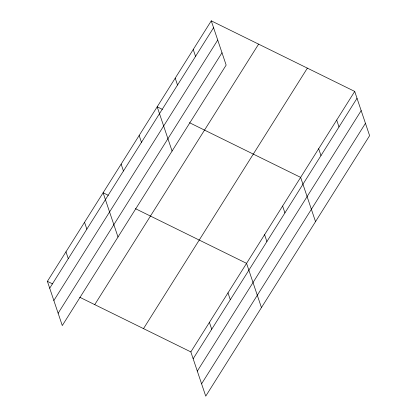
<?xml version="1.0" encoding="UTF-8"?>
<svg xmlns="http://www.w3.org/2000/svg" width="417" height="417" viewBox="0 0 417 417"><rect width="100%" height="100%" fill="white"/><g stroke="black" fill="none" stroke-linecap="round" stroke-linejoin="round"><path stroke-width="0.63" d="M211.263 20.85L226.15 65.088L62.284 325.573L47.397 281.339L211.263 20.85L354.716 91.427L369.603 135.661L205.737 396.15L190.85 351.912L79.725 297.243M49.706 288.199L213.572 27.71M53.856 300.532L217.726 40.042M58.135 313.24L222 52.751M94.737 304.629L258.603 44.139M143.511 328.622L307.376 68.138M190.85 351.912L354.716 91.427M193.154 358.771L357.025 98.282M197.309 371.109L361.174 110.62M201.583 383.817L365.454 123.328M162.385 109.369L157.188 106.809L172.075 151.048M189.516 122.718L300.641 177.387L315.528 221.625M108.305 195.328L103.114 192.774L118.001 237.007M135.442 208.677L246.562 263.346L261.449 307.584M47.397 281.339L52.594 283.894M336.691 120.08L339 126.94M318.666 148.733L320.975 155.593M282.617 206.04L284.92 212.899M264.587 234.693L266.896 241.552M193.238 49.503L195.547 56.363M175.213 78.156L177.522 85.016M227.99 292.87L230.299 299.729M209.417 322.393L211.727 329.253M139.163 135.462L141.472 142.322M121.139 164.121L123.448 170.975M84.542 222.292L86.851 229.152M65.969 251.816L68.279 258.676"/></g></svg>
